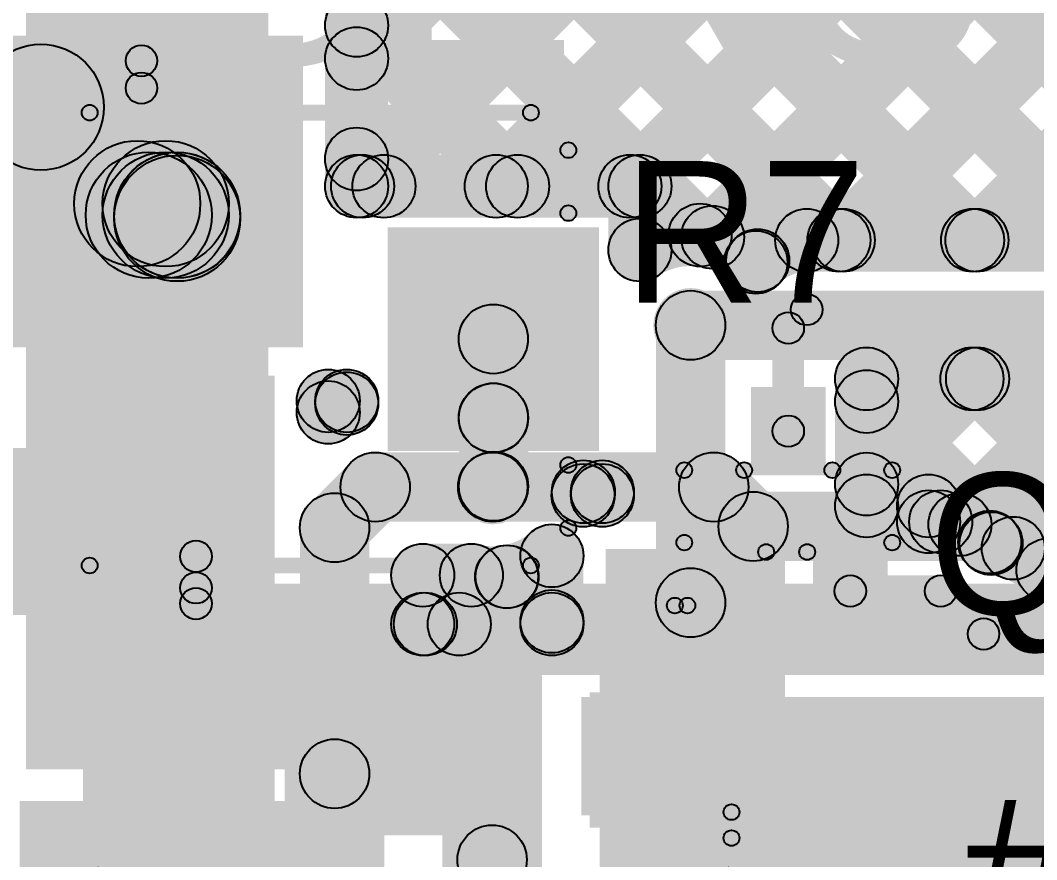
# Model space of a CAD drawing. Header units: millimetres. Extents: x 1.65 to 3.65, y 2.62 to 4.07.
# Drawn here: x 2.9002 to 3.2229, y 3.5163 to 3.7828 of the extents above; entities that cross this region are included whole.
import ezdxf

# ---------------------------------------------------------------- set-up
doc = ezdxf.new("R2010")
doc.units = ezdxf.units.MM
doc.header["$MEASUREMENT"] = 0
for name, color, linetype in [('BottomLayer', 5, 'Continuous'), ('BottomPaste', 16, 'Continuous'), ('BottomSolder', 6, 'Continuous'), ('TopLayer', 1, 'Continuous'), ('TopOverlay', 2, 'Continuous'), ('TopPaste', 8, 'Continuous'), ('TopSolder', 216, 'Continuous'), ('ViaHoleLayer', 16, 'Continuous')]:
    doc.layers.add(name, color=color, linetype=linetype)

# ---------------------------------------------------------------- blocks, each defined once
blk = doc.blocks.new('TC33X_2_103E_31')
at = {"layer": 'TopLayer'}
for points in [[(-0.0315, 0.07972), (0.0315, 0.07972), (0.0315, 0.02067), (-0.0315, 0.02067)], [(-0.06299, -0.02657), (-0.01575, -0.02657), (-0.01575, -0.07382), (-0.06299, -0.07382)], [(0.01575, -0.02657), (0.06299, -0.02657), (0.06299, -0.07382), (0.01575, -0.07382)]]:
    blk.add_hatch(color=1, dxfattribs=at).paths.add_polyline_path(points)
at = {"layer": 'TopOverlay'}
for points in [[(-0.07012, 0.06034), (-0.07366, 0.06388), (-0.06177, 0.07577), (-0.05823, 0.07223)], [(-0.04, 0.0765), (-0.04, 0.0715), (-0.06, 0.0715), (-0.06, 0.0765)], [(0.06, 0.0765), (0.06, 0.0715), (0.04, 0.0715), (0.04, 0.0765)], [(0.07366, 0.06388), (0.07012, 0.06034), (0.05823, 0.07223), (0.06177, 0.07577)], [(-0.06939, -0.07795), (-0.07439, -0.07795), (-0.07439, 0.06211), (-0.06939, 0.06211)], [(0.07439, -0.07795), (0.06939, -0.07795), (0.06939, 0.06211), (0.07439, 0.06211)], [(0.07189, -0.07545), (0.07189, -0.08045), (-0.07189, -0.08045), (-0.07189, -0.07545)]]:
    blk.add_hatch(color=2, dxfattribs=at).paths.add_polyline_path(points)
h = blk.add_hatch(color=2, dxfattribs=at)
edge = h.paths.add_edge_path()
edge.add_arc((-0.06, 0.074), 0.0025, 0, 360)
h = blk.add_hatch(color=2, dxfattribs=at)
edge = h.paths.add_edge_path()
edge.add_arc((-0.06, 0.074), 0.0025, 0, 360)
h = blk.add_hatch(color=2, dxfattribs=at)
edge = h.paths.add_edge_path()
edge.add_arc((-0.04, 0.074), 0.0025, 0, 360)
h = blk.add_hatch(color=2, dxfattribs=at)
edge = h.paths.add_edge_path()
edge.add_arc((0.04, 0.074), 0.0025, 0, 360)
h = blk.add_hatch(color=2, dxfattribs=at)
edge = h.paths.add_edge_path()
edge.add_arc((0.06, 0.074), 0.0025, 0, 360)
h = blk.add_hatch(color=2, dxfattribs=at)
edge = h.paths.add_edge_path()
edge.add_arc((0.06, 0.074), 0.0025, 0, 360)
h = blk.add_hatch(color=2, dxfattribs=at)
edge = h.paths.add_edge_path()
edge.add_arc((-0.07189, 0.06211), 0.0025, 0, 360)
h = blk.add_hatch(color=2, dxfattribs=at)
edge = h.paths.add_edge_path()
edge.add_arc((-0.07189, 0.06211), 0.0025, 0, 360)
h = blk.add_hatch(color=2, dxfattribs=at)
edge = h.paths.add_edge_path()
edge.add_arc((0.07189, 0.06211), 0.0025, 0, 360)
h = blk.add_hatch(color=2, dxfattribs=at)
edge = h.paths.add_edge_path()
edge.add_arc((0.07189, 0.06211), 0.0025, 0, 360)
h = blk.add_hatch(color=2, dxfattribs=at)
edge = h.paths.add_edge_path()
edge.add_arc((-0.08835, -0.0615), 0.005, 0, 360)
h = blk.add_hatch(color=2, dxfattribs=at)
edge = h.paths.add_edge_path()
edge.add_arc((-0.07968, -0.0615), 0.005, 0, 360)
h = blk.add_hatch(color=2, dxfattribs=at)
edge = h.paths.add_edge_path()
edge.add_arc((-0.07189, -0.07795), 0.0025, 0, 360)
h = blk.add_hatch(color=2, dxfattribs=at)
edge = h.paths.add_edge_path()
edge.add_arc((-0.07189, -0.07795), 0.0025, 0, 360)
h = blk.add_hatch(color=2, dxfattribs=at)
edge = h.paths.add_edge_path()
edge.add_arc((0.07189, -0.07795), 0.0025, 0, 360)
h = blk.add_hatch(color=2, dxfattribs=at)
edge = h.paths.add_edge_path()
edge.add_arc((0.07189, -0.07795), 0.0025, 0, 360)
at = {"layer": 'TopPaste'}
for points in [[(-0.0315, 0.07972), (0.0315, 0.07972), (0.0315, 0.02067), (-0.0315, 0.02067)], [(-0.06299, -0.02657), (-0.01575, -0.02657), (-0.01575, -0.07382), (-0.06299, -0.07382)], [(0.01575, -0.02657), (0.06299, -0.02657), (0.06299, -0.07382), (0.01575, -0.07382)]]:
    blk.add_hatch(color=8, dxfattribs=at).paths.add_polyline_path(points)
at = {"layer": 'TopSolder'}
for points in [[(-0.0355, 0.08372), (0.0355, 0.08372), (0.0355, 0.01667), (-0.0355, 0.01667)], [(-0.06699, -0.02257), (-0.01175, -0.02257), (-0.01175, -0.07782), (-0.06699, -0.07782)], [(0.01175, -0.02257), (0.06699, -0.02257), (0.06699, -0.07782), (0.01175, -0.07782)]]:
    blk.add_hatch(color=216, dxfattribs=at).paths.add_polyline_path(points)
at = {"layer": 'TopOverlay', "const_width": 0.01}
blk.add_lwpolyline([(-0.07968, -0.0615, 1), (-0.08835, -0.0615, 1)], format="xyb", close=True, dxfattribs=at)
at = {"layer": 'TopOverlay'}
for centre, radius in [((-0.06, 0.074), 0.0025), ((-0.06, 0.074), 0.0025), ((-0.04, 0.074), 0.0025), ((0.04, 0.074), 0.0025), ((0.06, 0.074), 0.0025), ((0.06, 0.074), 0.0025), ((-0.07189, 0.06211), 0.0025), ((-0.07189, 0.06211), 0.0025), ((0.07189, 0.06211), 0.0025), ((0.07189, 0.06211), 0.0025), ((-0.08835, -0.0615), 0.005), ((-0.07968, -0.0615), 0.005), ((-0.07189, -0.07795), 0.0025), ((-0.07189, -0.07795), 0.0025), ((0.07189, -0.07795), 0.0025), ((0.07189, -0.07795), 0.0025)]:
    blk.add_circle(centre, radius, dxfattribs=at)
blk = doc.blocks.new('8_SOIC_47')
at = {"layer": 'TopLayer'}
for points in [[(-0.13681, 0.08681), (-0.07579, 0.08681), (-0.07579, 0.06319), (-0.13681, 0.06319)], [(0.07579, 0.08681), (0.13681, 0.08681), (0.13681, 0.06319), (0.07579, 0.06319)], [(-0.13681, 0.03681), (-0.07579, 0.03681), (-0.07579, 0.01319), (-0.13681, 0.01319)], [(0.07579, 0.03681), (0.13681, 0.03681), (0.13681, 0.01319), (0.07579, 0.01319)], [(-0.13681, -0.01319), (-0.07579, -0.01319), (-0.07579, -0.03681), (-0.13681, -0.03681)], [(0.07579, -0.01319), (0.13681, -0.01319), (0.13681, -0.03681), (0.07579, -0.03681)], [(-0.13681, -0.06319), (-0.07579, -0.06319), (-0.07579, -0.08681), (-0.13681, -0.08681)], [(0.07579, -0.06319), (0.13681, -0.06319), (0.13681, -0.08681), (0.07579, -0.08681)]]:
    blk.add_hatch(color=1, dxfattribs=at).paths.add_polyline_path(points)
at = {"layer": 'TopOverlay'}
h = blk.add_hatch(color=2, dxfattribs=at)
edge = h.paths.add_edge_path()
edge.add_arc((-0.09412, 0.101), 0.0025, 0, 360)
h = blk.add_hatch(color=2, dxfattribs=at)
edge = h.paths.add_edge_path()
edge.add_arc((-0.08588, 0.101), 0.0025, 0, 360)
h = blk.add_hatch(color=2, dxfattribs=at)
edge = h.paths.add_edge_path()
edge.add_arc((-0.074, 0.1), 0.0025, 0, 360)
for points in [[(0.07302, 0.1015), (0.07298, 0.0965), (-0.07402, 0.0975), (-0.07398, 0.1025)], [(-0.07398, -0.1025), (-0.07402, -0.0975), (0.07298, -0.0965), (0.07302, -0.1015)]]:
    blk.add_hatch(color=2, dxfattribs=at).paths.add_polyline_path(points)
h = blk.add_hatch(color=2, dxfattribs=at)
edge = h.paths.add_edge_path()
edge.add_arc((0.073, 0.099), 0.0025, 0, 360)
h = blk.add_hatch(color=2, dxfattribs=at)
edge = h.paths.add_edge_path()
edge.add_arc((0.073, -0.099), 0.0025, 0, 360)
h = blk.add_hatch(color=2, dxfattribs=at)
edge = h.paths.add_edge_path()
edge.add_arc((-0.074, -0.1), 0.0025, 0, 360)
at = {"layer": 'TopPaste'}
for points in [[(-0.13681, 0.08681), (-0.07579, 0.08681), (-0.07579, 0.06319), (-0.13681, 0.06319)], [(0.07579, 0.08681), (0.13681, 0.08681), (0.13681, 0.06319), (0.07579, 0.06319)], [(-0.13681, 0.03681), (-0.07579, 0.03681), (-0.07579, 0.01319), (-0.13681, 0.01319)], [(0.07579, 0.03681), (0.13681, 0.03681), (0.13681, 0.01319), (0.07579, 0.01319)], [(-0.13681, -0.01319), (-0.07579, -0.01319), (-0.07579, -0.03681), (-0.13681, -0.03681)], [(0.07579, -0.01319), (0.13681, -0.01319), (0.13681, -0.03681), (0.07579, -0.03681)], [(-0.13681, -0.06319), (-0.07579, -0.06319), (-0.07579, -0.08681), (-0.13681, -0.08681)], [(0.07579, -0.06319), (0.13681, -0.06319), (0.13681, -0.08681), (0.07579, -0.08681)]]:
    blk.add_hatch(color=8, dxfattribs=at).paths.add_polyline_path(points)
at = {"layer": 'TopSolder'}
for points in [[(-0.14081, 0.09081), (-0.07179, 0.09081), (-0.07179, 0.05919), (-0.14081, 0.05919)], [(0.07179, 0.09081), (0.14081, 0.09081), (0.14081, 0.05919), (0.07179, 0.05919)], [(-0.14081, 0.04081), (-0.07179, 0.04081), (-0.07179, 0.00919), (-0.14081, 0.00919)], [(0.07179, 0.04081), (0.14081, 0.04081), (0.14081, 0.00919), (0.07179, 0.00919)], [(-0.14081, -0.00919), (-0.07179, -0.00919), (-0.07179, -0.04081), (-0.14081, -0.04081)], [(0.07179, -0.00919), (0.14081, -0.00919), (0.14081, -0.04081), (0.07179, -0.04081)], [(-0.14081, -0.05919), (-0.07179, -0.05919), (-0.07179, -0.09081), (-0.14081, -0.09081)], [(0.07179, -0.05919), (0.14081, -0.05919), (0.14081, -0.09081), (0.07179, -0.09081)]]:
    blk.add_hatch(color=216, dxfattribs=at).paths.add_polyline_path(points)
at = {"layer": 'TopOverlay', "const_width": 0.005}
blk.add_lwpolyline([(-0.08588, 0.101, 1), (-0.09412, 0.101, 1)], format="xyb", close=True, dxfattribs=at)
at = {"layer": 'TopOverlay'}
for centre in [(-0.09412, 0.101), (-0.08588, 0.101), (-0.074, 0.1), (0.073, 0.099), (0.073, -0.099), (-0.074, -0.1)]:
    blk.add_circle(centre, 0.0025, dxfattribs=at)
blk = doc.blocks.new('RES_0603_B_48')
at = {"layer": 'BottomLayer'}
for points in [[(-0.045, -0.0175), (-0.045, 0.0175), (-0.015, 0.0175), (-0.015, -0.0175)], [(0.015, -0.0175), (0.015, 0.0175), (0.045, 0.0175), (0.045, -0.0175)]]:
    blk.add_hatch(color=5, dxfattribs=at).paths.add_polyline_path(points)
at = {"layer": 'BottomPaste'}
for points in [[(-0.045, -0.0175), (-0.045, 0.0175), (-0.015, 0.0175), (-0.015, -0.0175)], [(0.015, -0.0175), (0.015, 0.0175), (0.045, 0.0175), (0.045, -0.0175)]]:
    blk.add_hatch(color=16, dxfattribs=at).paths.add_polyline_path(points)
at = {"layer": 'BottomSolder'}
for points in [[(-0.049, -0.0215), (-0.049, 0.0215), (-0.011, 0.0215), (-0.011, -0.0215)], [(0.011, -0.0215), (0.011, 0.0215), (0.049, 0.0215), (0.049, -0.0215)]]:
    blk.add_hatch(color=6, dxfattribs=at).paths.add_polyline_path(points)
blk = doc.blocks.new('RES_0603_B_50')
at = {"layer": 'BottomLayer'}
for points in [[(-0.045, -0.0175), (-0.045, 0.0175), (-0.015, 0.0175), (-0.015, -0.0175)], [(0.015, -0.0175), (0.015, 0.0175), (0.045, 0.0175), (0.045, -0.0175)]]:
    blk.add_hatch(color=5, dxfattribs=at).paths.add_polyline_path(points)
at = {"layer": 'BottomPaste'}
for points in [[(-0.045, -0.0175), (-0.045, 0.0175), (-0.015, 0.0175), (-0.015, -0.0175)], [(0.015, -0.0175), (0.015, 0.0175), (0.045, 0.0175), (0.045, -0.0175)]]:
    blk.add_hatch(color=16, dxfattribs=at).paths.add_polyline_path(points)
at = {"layer": 'BottomSolder'}
for points in [[(-0.049, -0.0215), (-0.049, 0.0215), (-0.011, 0.0215), (-0.011, -0.0215)], [(0.011, -0.0215), (0.011, 0.0215), (0.049, 0.0215), (0.049, -0.0215)]]:
    blk.add_hatch(color=6, dxfattribs=at).paths.add_polyline_path(points)
blk = doc.blocks.new('SOT_523_52')
at = {"layer": 'TopLayer'}
for points in [[(-0.00787, 0.03543), (0.00787, 0.03543), (0.00787, 0.01535), (-0.00787, 0.01535)], [(-0.02756, -0.01535), (-0.01181, -0.01535), (-0.01181, -0.03543), (-0.02756, -0.03543)], [(0.01181, -0.01535), (0.02756, -0.01535), (0.02756, -0.03543), (0.01181, -0.03543)]]:
    blk.add_hatch(color=1, dxfattribs=at).paths.add_polyline_path(points)
at = {"layer": 'TopOverlay'}
h = blk.add_hatch(color=2, dxfattribs=at)
edge = h.paths.add_edge_path()
edge.add_arc((-0.033, 0.013), 0.0025, 0, 360)
h = blk.add_hatch(color=2, dxfattribs=at)
edge = h.paths.add_edge_path()
edge.add_arc((-0.033, 0.013), 0.0025, 0, 360)
for points in [[(-0.0305, -0.01), (-0.0355, -0.01), (-0.0355, 0.013), (-0.0305, 0.013)], [(-0.033, 0.0105), (-0.033, 0.0155), (-0.014, 0.0155), (-0.014, 0.0105)], [(0.014, 0.0105), (0.014, 0.0155), (0.033, 0.0155), (0.033, 0.0105)], [(0.0355, -0.01), (0.0305, -0.01), (0.0305, 0.013), (0.0355, 0.013)], [(-0.007, -0.0155), (-0.007, -0.0105), (0.006, -0.0105), (0.006, -0.0155)]]:
    blk.add_hatch(color=2, dxfattribs=at).paths.add_polyline_path(points)
h = blk.add_hatch(color=2, dxfattribs=at)
edge = h.paths.add_edge_path()
edge.add_arc((-0.014, 0.013), 0.0025, 0, 360)
h = blk.add_hatch(color=2, dxfattribs=at)
edge = h.paths.add_edge_path()
edge.add_arc((0.014, 0.013), 0.0025, 0, 360)
h = blk.add_hatch(color=2, dxfattribs=at)
edge = h.paths.add_edge_path()
edge.add_arc((0.033, 0.013), 0.0025, 0, 360)
h = blk.add_hatch(color=2, dxfattribs=at)
edge = h.paths.add_edge_path()
edge.add_arc((0.033, 0.013), 0.0025, 0, 360)
h = blk.add_hatch(color=2, dxfattribs=at)
edge = h.paths.add_edge_path()
edge.add_arc((-0.033, -0.01), 0.0025, 0, 360)
h = blk.add_hatch(color=2, dxfattribs=at)
edge = h.paths.add_edge_path()
edge.add_arc((0.033, -0.01), 0.0025, 0, 360)
h = blk.add_hatch(color=2, dxfattribs=at)
edge = h.paths.add_edge_path()
edge.add_arc((-0.007, -0.013), 0.0025, 0, 360)
h = blk.add_hatch(color=2, dxfattribs=at)
edge = h.paths.add_edge_path()
edge.add_arc((0.006, -0.013), 0.0025, 0, 360)
h = blk.add_hatch(color=2, dxfattribs=at)
edge = h.paths.add_edge_path()
edge.add_arc((-0.036, -0.03), 0.0025, 0, 360)
h = blk.add_hatch(color=2, dxfattribs=at)
edge = h.paths.add_edge_path()
edge.add_arc((-0.032, -0.03), 0.0025, 0, 360)
at = {"layer": 'TopPaste'}
for points in [[(-0.00787, 0.03543), (0.00787, 0.03543), (0.00787, 0.01535), (-0.00787, 0.01535)], [(-0.02756, -0.01535), (-0.01181, -0.01535), (-0.01181, -0.03543), (-0.02756, -0.03543)], [(0.01181, -0.01535), (0.02756, -0.01535), (0.02756, -0.03543), (0.01181, -0.03543)]]:
    blk.add_hatch(color=8, dxfattribs=at).paths.add_polyline_path(points)
at = {"layer": 'TopSolder'}
for points in [[(-0.01187, 0.03943), (0.01187, 0.03943), (0.01187, 0.01135), (-0.01187, 0.01135)], [(-0.03156, -0.01135), (-0.00781, -0.01135), (-0.00781, -0.03943), (-0.03156, -0.03943)], [(0.00781, -0.01135), (0.03156, -0.01135), (0.03156, -0.03943), (0.00781, -0.03943)]]:
    blk.add_hatch(color=216, dxfattribs=at).paths.add_polyline_path(points)
at = {"layer": 'TopOverlay', "const_width": 0.005}
blk.add_lwpolyline([(-0.032, -0.03, 1), (-0.036, -0.03, 1)], format="xyb", close=True, dxfattribs=at)
at = {"layer": 'TopOverlay'}
for centre in [(-0.033, 0.013), (-0.033, 0.013), (-0.014, 0.013), (0.014, 0.013), (0.033, 0.013), (0.033, 0.013), (-0.033, -0.01), (0.033, -0.01), (-0.007, -0.013), (0.006, -0.013), (-0.036, -0.03), (-0.032, -0.03)]:
    blk.add_circle(centre, 0.0025, dxfattribs=at)
blk = doc.blocks.new('CAP_0603_B_59')
at = {"layer": 'BottomLayer'}
for points in [[(-0.045, -0.0175), (-0.045, 0.0175), (-0.015, 0.0175), (-0.015, -0.0175)], [(0.015, -0.0175), (0.015, 0.0175), (0.045, 0.0175), (0.045, -0.0175)]]:
    blk.add_hatch(color=5, dxfattribs=at).paths.add_polyline_path(points)
at = {"layer": 'BottomPaste'}
for points in [[(-0.045, -0.0175), (-0.045, 0.0175), (-0.015, 0.0175), (-0.015, -0.0175)], [(0.015, -0.0175), (0.015, 0.0175), (0.045, 0.0175), (0.045, -0.0175)]]:
    blk.add_hatch(color=16, dxfattribs=at).paths.add_polyline_path(points)
at = {"layer": 'BottomSolder'}
for points in [[(-0.04736, -0.01986), (-0.04736, 0.01986), (-0.01264, 0.01986), (-0.01264, -0.01986)], [(0.01264, -0.01986), (0.01264, 0.01986), (0.04736, 0.01986), (0.04736, -0.01986)]]:
    blk.add_hatch(color=6, dxfattribs=at).paths.add_polyline_path(points)

msp = doc.modelspace()

# ---------------------------------------------------------------- hatches: boundary and pattern name
at = {"layer": 'BottomLayer'}
for points in [[(2.902, 3.564), (2.979, 3.564), (2.979, 3.944), (2.902, 3.944)], [(3.113, 3.675), (3.113, 3.697), (3.31484, 3.697), (3.31484, 3.675)], [(3.0502, 3.62363), (3.0502, 3.64563), (3.12037, 3.64563), (3.12037, 3.62363)], [(3.11259, 3.62685), (3.12815, 3.64241), (3.14065, 3.6299), (3.1251, 3.61435)], [(3.13287, 3.61112), (3.13287, 3.63313), (3.26688, 3.63313), (3.26688, 3.61112)], [(2.902, 3.545), (3.065, 3.545), (3.065, 3.604), (2.902, 3.604)], [(2.9738, 3.575), (3.227, 3.575), (3.227, 3.604), (2.9738, 3.604)], [(3.008, 3.524), (3.065, 3.524), (3.065, 3.57), (3.008, 3.57)], [(3.0783, 3.5304), (3.275, 3.5304), (3.275, 3.568), (3.0783, 3.568)], [(2.9, 3.49), (2.995, 3.49), (2.995, 3.535), (2.9, 3.535)]]:
    msp.add_hatch(color=5, dxfattribs=at).paths.add_polyline_path(points)
h = msp.add_hatch(color=5, dxfattribs=at)
edge = h.paths.add_edge_path()
edge.add_arc((3.113, 3.686), 0.01181, 0, 360)
h = msp.add_hatch(color=5, dxfattribs=at)
edge = h.paths.add_edge_path()
edge.add_arc((3.113, 3.686), 0.011, 0, 360)
h = msp.add_hatch(color=5, dxfattribs=at)
edge = h.paths.add_edge_path()
edge.add_arc((3.0502, 3.63463), 0.01181, 0, 360)
h = msp.add_hatch(color=5, dxfattribs=at)
edge = h.paths.add_edge_path()
edge.add_arc((3.0502, 3.63463), 0.011, 0, 360)
h = msp.add_hatch(color=5, dxfattribs=at)
edge = h.paths.add_edge_path()
edge.add_arc((3.12037, 3.63463), 0.011, 0, 360)
h = msp.add_hatch(color=5, dxfattribs=at)
edge = h.paths.add_edge_path()
edge.add_arc((3.12037, 3.63463), 0.011, 0, 360)
h = msp.add_hatch(color=5, dxfattribs=at)
edge = h.paths.add_edge_path()
edge.add_arc((3.13287, 3.62213), 0.011, 0, 360)
h = msp.add_hatch(color=5, dxfattribs=at)
edge = h.paths.add_edge_path()
edge.add_arc((3.13287, 3.62213), 0.011, 0, 360)
h = msp.add_hatch(color=5, dxfattribs=at)
edge = h.paths.add_edge_path()
edge.add_arc((2.956, 3.60263), 0.01181, 0, 360)
h = msp.add_hatch(color=5, dxfattribs=at)
edge = h.paths.add_edge_path()
edge.add_arc((3.206, 3.588), 0.01181, 0, 360)
at = {"layer": 'TopLayer'}
for points in [[(3.01407, 3.7636), (2.99993, 3.77775), (3.20459, 3.98241), (3.21873, 3.96826)], [(3.01595, 3.72305), (3.00181, 3.7372), (3.24702, 3.98241), (3.26116, 3.96826)], [(3.01795, 3.96826), (3.03209, 3.98241), (3.29443, 3.72007), (3.28029, 3.70593)], [(3.05837, 3.72305), (3.04423, 3.7372), (3.28944, 3.98241), (3.30358, 3.96826)], [(3.1008, 3.72305), (3.08666, 3.7372), (3.33187, 3.98241), (3.34601, 3.96826)], [(3.12705, 3.70688), (3.11291, 3.72102), (3.37429, 3.98241), (3.38844, 3.96826)], [(2.99193, 3.95186), (3.00607, 3.966), (3.252, 3.72007), (3.23786, 3.70593)], [(3.16853, 3.70593), (3.15439, 3.72007), (3.38923, 3.95492), (3.40337, 3.94078)], [(3.21095, 3.70593), (3.19681, 3.72007), (3.40612, 3.92938), (3.42026, 3.91524)], [(2.99193, 3.90943), (3.00607, 3.92358), (3.20958, 3.72007), (3.19543, 3.70593)], [(2.99193, 3.86701), (3.00607, 3.88115), (3.16715, 3.72007), (3.15301, 3.70593)], [(2.99193, 3.82458), (3.00607, 3.83872), (3.12307, 3.72173), (3.10893, 3.70758)], [(3.017, 3.73013), (2.997, 3.73013), (2.997, 3.795), (3.017, 3.795)], [(2.99993, 3.77415), (3.01407, 3.7883), (3.06517, 3.7372), (3.05103, 3.72305)], [(2.895, 3.679), (2.99, 3.679), (2.99, 3.778), (2.895, 3.778)], [(2.86525, 3.73525), (2.86525, 3.77525), (2.90675, 3.77525), (2.90675, 3.73525)], [(2.89261, 3.74111), (2.92089, 3.76939), (2.95152, 3.73876), (2.92324, 3.71048)], [(2.99993, 3.73173), (3.01407, 3.74587), (3.02274, 3.7372), (3.0086, 3.72305)], [(2.93738, 3.70462), (2.93738, 3.74462), (2.94638, 3.74462), (2.94638, 3.70462)], [(2.941, 3.701), (2.941, 3.741), (2.94638, 3.741), (2.94638, 3.701)], [(2.94638, 3.701), (2.94638, 3.741), (2.95, 3.741), (2.95, 3.701)], [(3.007, 3.72013), (3.007, 3.74013), (3.09692, 3.74013), (3.09692, 3.72013)], [(3.10692, 3.70991), (3.08692, 3.70991), (3.08692, 3.73013), (3.10692, 3.73013)], [(2.96638, 3.721), (2.92638, 3.721), (2.92638, 3.72462), (2.96638, 3.72462)], [(3.14986, 3.703), (3.14986, 3.723), (3.55287, 3.723), (3.55287, 3.703)], [(2.97006, 3.71996), (2.93006, 3.71996), (2.93006, 3.72094), (2.97006, 3.72094)], [(3.14754, 3.68161), (3.14046, 3.68868), (3.14632, 3.69454), (3.15339, 3.68746)], [(3.14986, 3.686), (3.14986, 3.696), (3.58864, 3.696), (3.58864, 3.686)], [(3.124, 3.59792), (3.102, 3.59792), (3.102, 3.686), (3.124, 3.686)], [(3.149, 3.65239), (3.139, 3.65239), (3.139, 3.68514), (3.149, 3.68514)], [(3.06139, 3.65663), (3.03939, 3.65663), (3.03939, 3.68163), (3.06139, 3.68163)], [(3.16887, 3.659), (3.16887, 3.679), (3.46856, 3.679), (3.46856, 3.659)], [(3.17595, 3.62849), (3.1618, 3.64264), (3.19524, 3.67607), (3.20938, 3.66193)], [(3.20555, 3.61568), (3.19141, 3.62982), (3.23766, 3.67607), (3.25181, 3.66193)], [(3.19701, 3.66193), (3.21115, 3.67607), (3.24723, 3.63999), (3.23309, 3.62585)], [(2.998, 3.652), (2.998, 3.672), (3.00387, 3.672), (3.00387, 3.652)], [(2.9201, 3.496), (2.981, 3.496), (2.981, 3.67), (2.9201, 3.67)], [(3.17887, 3.62865), (3.15887, 3.62865), (3.15887, 3.669), (3.17887, 3.669)], [(3.1618, 3.65471), (3.17595, 3.66885), (3.2225, 3.6223), (3.20835, 3.60815)], [(3.008, 3.65834), (2.988, 3.65834), (2.988, 3.662), (3.008, 3.662)], [(3.04262, 3.64885), (3.05817, 3.66441), (3.05823, 3.66435), (3.04267, 3.6488)], [(3.06145, 3.63488), (3.03945, 3.63488), (3.03945, 3.65658), (3.06145, 3.65658)], [(2.832, 3.594), (2.968, 3.594), (2.968, 3.647), (2.832, 3.647)], [(3.01289, 3.62363), (3.01289, 3.64563), (3.0502, 3.64563), (3.0502, 3.62363)], [(3.00778, 3.61396), (2.99222, 3.62952), (3.00511, 3.64241), (3.02067, 3.62685)], [(3.07897, 3.62313), (3.07897, 3.64313), (3.085, 3.64313), (3.085, 3.62313)], [(3.07889, 3.622), (3.07889, 3.642), (3.085, 3.642), (3.085, 3.622)], [(3.16887, 3.61865), (3.16887, 3.63865), (3.18856, 3.63865), (3.18856, 3.61865)], [(3.18856, 3.61361), (3.18856, 3.63361), (3.19239, 3.63361), (3.19239, 3.61361)], [(3.19856, 3.62361), (3.17856, 3.62361), (3.17856, 3.62865), (3.19856, 3.62865)], [(3.23352, 3.60122), (3.21938, 3.61536), (3.23107, 3.62705), (3.24521, 3.61291)], [(3.011, 3.5436), (2.989, 3.5436), (2.989, 3.62174), (3.011, 3.62174)], [(3.028, 3.59663), (3.028, 3.61663), (3.04341, 3.61663), (3.04341, 3.59663)], [(3.086, 3.483), (3.143, 3.483), (3.143, 3.615), (3.086, 3.615)], [(2.961, 3.60263), (2.951, 3.60263), (2.951, 3.61263), (2.961, 3.61263)], [(3.04664, 3.58404), (3.0325, 3.59818), (3.04755, 3.61323), (3.06169, 3.59909)], [(3.04769, 3.59911), (3.06183, 3.61325), (3.07607, 3.59902), (3.06193, 3.58487)], [(3.079, 3.59111), (3.059, 3.59111), (3.059, 3.6128), (3.079, 3.6128)], [(3.038, 3.59111), (3.018, 3.59111), (3.018, 3.60663), (3.038, 3.60663)], [(3.16369, 3.59661), (3.16369, 3.60661), (3.19239, 3.60661), (3.19239, 3.59661)], [(3.18886, 3.59807), (3.19593, 3.60514), (3.20954, 3.59154), (3.20246, 3.58446)], [(2.961, 3.59763), (2.951, 3.59763), (2.951, 3.60263), (2.961, 3.60263)], [(3.02881, 3.58111), (3.02881, 3.60111), (3.069, 3.60111), (3.069, 3.58111)], [(3.1221, 3.483), (3.275, 3.483), (3.275, 3.568), (3.1221, 3.568)]]:
    msp.add_hatch(color=1, dxfattribs=at).paths.add_polyline_path(points)
h = msp.add_hatch(color=1, dxfattribs=at)
edge = h.paths.add_edge_path()
edge.add_arc((3.007, 3.78123), 0.01, 0, 360)
h = msp.add_hatch(color=1, dxfattribs=at)
edge = h.paths.add_edge_path()
edge.add_arc((3.007, 3.77068), 0.01, 0, 360)
h = msp.add_hatch(color=1, dxfattribs=at)
edge = h.paths.add_edge_path()
edge.add_arc((2.90675, 3.75525), 0.02, 0, 360)
h = msp.add_hatch(color=1, dxfattribs=at)
edge = h.paths.add_edge_path()
edge.add_arc((2.90675, 3.75525), 0.02, 0, 360)
h = msp.add_hatch(color=1, dxfattribs=at)
edge = h.paths.add_edge_path()
edge.add_arc((3.007, 3.7388), 0.01, 0, 360)
h = msp.add_hatch(color=1, dxfattribs=at)
edge = h.paths.add_edge_path()
edge.add_arc((2.93738, 3.72462), 0.02, 0, 360)
h = msp.add_hatch(color=1, dxfattribs=at)
edge = h.paths.add_edge_path()
edge.add_arc((2.93738, 3.72462), 0.02, 0, 360)
h = msp.add_hatch(color=1, dxfattribs=at)
edge = h.paths.add_edge_path()
edge.add_arc((2.94638, 3.72462), 0.02, 0, 360)
h = msp.add_hatch(color=1, dxfattribs=at)
edge = h.paths.add_edge_path()
edge.add_arc((2.94638, 3.72462), 0.02, 0, 360)
h = msp.add_hatch(color=1, dxfattribs=at)
edge = h.paths.add_edge_path()
edge.add_arc((2.941, 3.721), 0.02, 0, 360)
h = msp.add_hatch(color=1, dxfattribs=at)
edge = h.paths.add_edge_path()
edge.add_arc((2.94638, 3.721), 0.02, 0, 360)
h = msp.add_hatch(color=1, dxfattribs=at)
edge = h.paths.add_edge_path()
edge.add_arc((2.94638, 3.721), 0.02, 0, 360)
h = msp.add_hatch(color=1, dxfattribs=at)
edge = h.paths.add_edge_path()
edge.add_arc((2.94638, 3.721), 0.02, 0, 360)
h = msp.add_hatch(color=1, dxfattribs=at)
edge = h.paths.add_edge_path()
edge.add_arc((2.95, 3.721), 0.02, 0, 360)
h = msp.add_hatch(color=1, dxfattribs=at)
edge = h.paths.add_edge_path()
edge.add_arc((2.95006, 3.72094), 0.02, 0, 360)
h = msp.add_hatch(color=1, dxfattribs=at)
edge = h.paths.add_edge_path()
edge.add_arc((2.95006, 3.71996), 0.02, 0, 360)
h = msp.add_hatch(color=1, dxfattribs=at)
edge = h.paths.add_edge_path()
edge.add_arc((3.007, 3.73013), 0.01, 0, 360)
h = msp.add_hatch(color=1, dxfattribs=at)
edge = h.paths.add_edge_path()
edge.add_arc((3.007, 3.73013), 0.01, 0, 360)
h = msp.add_hatch(color=1, dxfattribs=at)
edge = h.paths.add_edge_path()
edge.add_arc((3.00888, 3.73013), 0.01, 0, 360)
h = msp.add_hatch(color=1, dxfattribs=at)
edge = h.paths.add_edge_path()
edge.add_arc((3.01567, 3.73013), 0.01, 0, 360)
h = msp.add_hatch(color=1, dxfattribs=at)
edge = h.paths.add_edge_path()
edge.add_arc((3.0513, 3.73013), 0.01, 0, 360)
h = msp.add_hatch(color=1, dxfattribs=at)
edge = h.paths.add_edge_path()
edge.add_arc((3.0581, 3.73013), 0.01, 0, 360)
h = msp.add_hatch(color=1, dxfattribs=at)
edge = h.paths.add_edge_path()
edge.add_arc((3.09373, 3.73013), 0.01, 0, 360)
h = msp.add_hatch(color=1, dxfattribs=at)
edge = h.paths.add_edge_path()
edge.add_arc((3.09692, 3.73013), 0.01, 0, 360)
h = msp.add_hatch(color=1, dxfattribs=at)
edge = h.paths.add_edge_path()
edge.add_arc((3.09692, 3.73013), 0.01, 0, 360)
h = msp.add_hatch(color=1, dxfattribs=at)
edge = h.paths.add_edge_path()
edge.add_arc((3.116, 3.71465), 0.01, 0, 360)
h = msp.add_hatch(color=1, dxfattribs=at)
edge = h.paths.add_edge_path()
edge.add_arc((3.11998, 3.71395), 0.01, 0, 360)
h = msp.add_hatch(color=1, dxfattribs=at)
edge = h.paths.add_edge_path()
edge.add_arc((3.14986, 3.713), 0.01, 0, 360)
h = msp.add_hatch(color=1, dxfattribs=at)
edge = h.paths.add_edge_path()
edge.add_arc((3.14986, 3.713), 0.01, 0, 360)
h = msp.add_hatch(color=1, dxfattribs=at)
edge = h.paths.add_edge_path()
edge.add_arc((3.14986, 3.713), 0.01, 0, 360)
h = msp.add_hatch(color=1, dxfattribs=at)
edge = h.paths.add_edge_path()
edge.add_arc((3.16008, 3.713), 0.01, 0, 360)
h = msp.add_hatch(color=1, dxfattribs=at)
edge = h.paths.add_edge_path()
edge.add_arc((3.16146, 3.713), 0.01, 0, 360)
h = msp.add_hatch(color=1, dxfattribs=at)
edge = h.paths.add_edge_path()
edge.add_arc((3.2025, 3.713), 0.01, 0, 360)
h = msp.add_hatch(color=1, dxfattribs=at)
edge = h.paths.add_edge_path()
edge.add_arc((3.20388, 3.713), 0.01, 0, 360)
h = msp.add_hatch(color=1, dxfattribs=at)
edge = h.paths.add_edge_path()
edge.add_arc((3.09692, 3.70991), 0.01, 0, 360)
h = msp.add_hatch(color=1, dxfattribs=at)
edge = h.paths.add_edge_path()
edge.add_arc((3.09692, 3.70991), 0.01, 0, 360)
h = msp.add_hatch(color=1, dxfattribs=at)
edge = h.paths.add_edge_path()
edge.add_arc((3.13426, 3.70652), 0.01, 0, 360)
h = msp.add_hatch(color=1, dxfattribs=at)
edge = h.paths.add_edge_path()
edge.add_arc((3.1343, 3.70656), 0.01, 0, 360)
h = msp.add_hatch(color=1, dxfattribs=at)
edge = h.paths.add_edge_path()
edge.add_arc((3.13374, 3.706), 0.01, 0, 360)
h = msp.add_hatch(color=1, dxfattribs=at)
edge = h.paths.add_edge_path()
edge.add_arc((3.113, 3.686), 0.01181, 0, 360)
h = msp.add_hatch(color=1, dxfattribs=at)
edge = h.paths.add_edge_path()
edge.add_arc((3.113, 3.686), 0.011, 0, 360)
h = msp.add_hatch(color=1, dxfattribs=at)
edge = h.paths.add_edge_path()
edge.add_arc((3.14986, 3.691), 0.005, 0, 360)
h = msp.add_hatch(color=1, dxfattribs=at)
edge = h.paths.add_edge_path()
edge.add_arc((3.14986, 3.691), 0.005, 0, 360)
h = msp.add_hatch(color=1, dxfattribs=at)
edge = h.paths.add_edge_path()
edge.add_arc((3.05039, 3.68163), 0.011, 0, 360)
h = msp.add_hatch(color=1, dxfattribs=at)
edge = h.paths.add_edge_path()
edge.add_arc((3.144, 3.68514), 0.005, 0, 360)
h = msp.add_hatch(color=1, dxfattribs=at)
edge = h.paths.add_edge_path()
edge.add_arc((3.144, 3.68514), 0.005, 0, 360)
h = msp.add_hatch(color=1, dxfattribs=at)
edge = h.paths.add_edge_path()
edge.add_arc((3.16887, 3.669), 0.01, 0, 360)
h = msp.add_hatch(color=1, dxfattribs=at)
edge = h.paths.add_edge_path()
edge.add_arc((3.16887, 3.669), 0.01, 0, 360)
h = msp.add_hatch(color=1, dxfattribs=at)
edge = h.paths.add_edge_path()
edge.add_arc((3.20231, 3.669), 0.01, 0, 360)
h = msp.add_hatch(color=1, dxfattribs=at)
edge = h.paths.add_edge_path()
edge.add_arc((3.20408, 3.669), 0.01, 0, 360)
h = msp.add_hatch(color=1, dxfattribs=at)
edge = h.paths.add_edge_path()
edge.add_arc((2.998, 3.662), 0.01, 0, 360)
h = msp.add_hatch(color=1, dxfattribs=at)
edge = h.paths.add_edge_path()
edge.add_arc((2.998, 3.662), 0.01, 0, 360)
h = msp.add_hatch(color=1, dxfattribs=at)
edge = h.paths.add_edge_path()
edge.add_arc((3.00387, 3.662), 0.01, 0, 360)
h = msp.add_hatch(color=1, dxfattribs=at)
edge = h.paths.add_edge_path()
edge.add_arc((3.16887, 3.66178), 0.01, 0, 360)
h = msp.add_hatch(color=1, dxfattribs=at)
edge = h.paths.add_edge_path()
edge.add_arc((2.998, 3.65834), 0.01, 0, 360)
h = msp.add_hatch(color=1, dxfattribs=at)
edge = h.paths.add_edge_path()
edge.add_arc((2.998, 3.65834), 0.01, 0, 360)
h = msp.add_hatch(color=1, dxfattribs=at)
edge = h.paths.add_edge_path()
edge.add_arc((2.998, 3.65834), 0.01, 0, 360)
h = msp.add_hatch(color=1, dxfattribs=at)
edge = h.paths.add_edge_path()
edge.add_arc((3.00387, 3.66114), 0.01, 0, 360)
h = msp.add_hatch(color=1, dxfattribs=at)
edge = h.paths.add_edge_path()
edge.add_arc((3.00387, 3.66114), 0.01, 0, 360)
h = msp.add_hatch(color=1, dxfattribs=at)
edge = h.paths.add_edge_path()
edge.add_arc((3.05039, 3.65663), 0.011, 0, 360)
h = msp.add_hatch(color=1, dxfattribs=at)
edge = h.paths.add_edge_path()
edge.add_arc((3.05039, 3.65663), 0.011, 0, 360)
h = msp.add_hatch(color=1, dxfattribs=at)
edge = h.paths.add_edge_path()
edge.add_arc((3.05045, 3.65658), 0.011, 0, 360)
h = msp.add_hatch(color=1, dxfattribs=at)
edge = h.paths.add_edge_path()
edge.add_arc((3.05045, 3.65658), 0.011, 0, 360)
h = msp.add_hatch(color=1, dxfattribs=at)
edge = h.paths.add_edge_path()
edge.add_arc((3.144, 3.65239), 0.005, 0, 360)
h = msp.add_hatch(color=1, dxfattribs=at)
edge = h.paths.add_edge_path()
edge.add_arc((3.01289, 3.63463), 0.011, 0, 360)
h = msp.add_hatch(color=1, dxfattribs=at)
edge = h.paths.add_edge_path()
edge.add_arc((3.01289, 3.63463), 0.011, 0, 360)
h = msp.add_hatch(color=1, dxfattribs=at)
edge = h.paths.add_edge_path()
edge.add_arc((3.0502, 3.63463), 0.01181, 0, 360)
h = msp.add_hatch(color=1, dxfattribs=at)
edge = h.paths.add_edge_path()
edge.add_arc((3.0502, 3.63463), 0.011, 0, 360)
h = msp.add_hatch(color=1, dxfattribs=at)
edge = h.paths.add_edge_path()
edge.add_arc((3.05045, 3.63488), 0.011, 0, 360)
h = msp.add_hatch(color=1, dxfattribs=at)
edge = h.paths.add_edge_path()
edge.add_arc((3.16887, 3.63556), 0.01, 0, 360)
h = msp.add_hatch(color=1, dxfattribs=at)
edge = h.paths.add_edge_path()
edge.add_arc((3.07897, 3.63313), 0.01, 0, 360)
h = msp.add_hatch(color=1, dxfattribs=at)
edge = h.paths.add_edge_path()
edge.add_arc((3.085, 3.63313), 0.01, 0, 360)
h = msp.add_hatch(color=1, dxfattribs=at)
edge = h.paths.add_edge_path()
edge.add_arc((3.07889, 3.632), 0.01, 0, 360)
h = msp.add_hatch(color=1, dxfattribs=at)
edge = h.paths.add_edge_path()
edge.add_arc((3.085, 3.632), 0.01, 0, 360)
h = msp.add_hatch(color=1, dxfattribs=at)
edge = h.paths.add_edge_path()
edge.add_arc((3.16887, 3.62865), 0.01, 0, 360)
h = msp.add_hatch(color=1, dxfattribs=at)
edge = h.paths.add_edge_path()
edge.add_arc((3.16887, 3.62865), 0.01, 0, 360)
h = msp.add_hatch(color=1, dxfattribs=at)
edge = h.paths.add_edge_path()
edge.add_arc((3.18856, 3.62865), 0.01, 0, 360)
h = msp.add_hatch(color=1, dxfattribs=at)
edge = h.paths.add_edge_path()
edge.add_arc((3.18856, 3.62865), 0.01, 0, 360)
h = msp.add_hatch(color=1, dxfattribs=at)
edge = h.paths.add_edge_path()
edge.add_arc((3, 3.62174), 0.011, 0, 360)
h = msp.add_hatch(color=1, dxfattribs=at)
edge = h.paths.add_edge_path()
edge.add_arc((3, 3.62174), 0.011, 0, 360)
h = msp.add_hatch(color=1, dxfattribs=at)
edge = h.paths.add_edge_path()
edge.add_arc((3.18856, 3.62361), 0.01, 0, 360)
h = msp.add_hatch(color=1, dxfattribs=at)
edge = h.paths.add_edge_path()
edge.add_arc((3.18856, 3.62361), 0.01, 0, 360)
h = msp.add_hatch(color=1, dxfattribs=at)
edge = h.paths.add_edge_path()
edge.add_arc((3.19239, 3.62361), 0.01, 0, 360)
h = msp.add_hatch(color=1, dxfattribs=at)
edge = h.paths.add_edge_path()
edge.add_arc((3.19239, 3.62361), 0.01, 0, 360)
h = msp.add_hatch(color=1, dxfattribs=at)
edge = h.paths.add_edge_path()
edge.add_arc((3.19239, 3.62361), 0.01, 0, 360)
h = msp.add_hatch(color=1, dxfattribs=at)
edge = h.paths.add_edge_path()
edge.add_arc((3.19848, 3.62275), 0.01, 0, 360)
h = msp.add_hatch(color=1, dxfattribs=at)
edge = h.paths.add_edge_path()
edge.add_arc((3.20795, 3.61716), 0.01, 0, 360)
h = msp.add_hatch(color=1, dxfattribs=at)
edge = h.paths.add_edge_path()
edge.add_arc((3.20799, 3.61712), 0.01, 0, 360)
h = msp.add_hatch(color=1, dxfattribs=at)
edge = h.paths.add_edge_path()
edge.add_arc((3.2084, 3.61671), 0.01, 0, 360)
h = msp.add_hatch(color=1, dxfattribs=at)
edge = h.paths.add_edge_path()
edge.add_arc((3.21543, 3.61523), 0.01, 0, 360)
h = msp.add_hatch(color=1, dxfattribs=at)
edge = h.paths.add_edge_path()
edge.add_arc((3.069, 3.6128), 0.01, 0, 360)
h = msp.add_hatch(color=1, dxfattribs=at)
edge = h.paths.add_edge_path()
edge.add_arc((3.069, 3.6128), 0.01, 0, 360)
h = msp.add_hatch(color=1, dxfattribs=at)
edge = h.paths.add_edge_path()
edge.add_arc((2.956, 3.61263), 0.005, 0, 360)
h = msp.add_hatch(color=1, dxfattribs=at)
edge = h.paths.add_edge_path()
edge.add_arc((3.028, 3.60663), 0.01, 0, 360)
h = msp.add_hatch(color=1, dxfattribs=at)
edge = h.paths.add_edge_path()
edge.add_arc((3.028, 3.60663), 0.01, 0, 360)
h = msp.add_hatch(color=1, dxfattribs=at)
edge = h.paths.add_edge_path()
edge.add_arc((3.04341, 3.60663), 0.01, 0, 360)
h = msp.add_hatch(color=1, dxfattribs=at)
edge = h.paths.add_edge_path()
edge.add_arc((3.04341, 3.60663), 0.01, 0, 360)
h = msp.add_hatch(color=1, dxfattribs=at)
edge = h.paths.add_edge_path()
edge.add_arc((3.22645, 3.60829), 0.01, 0, 360)
h = msp.add_hatch(color=1, dxfattribs=at)
edge = h.paths.add_edge_path()
edge.add_arc((2.956, 3.60263), 0.01181, 0, 360)
h = msp.add_hatch(color=1, dxfattribs=at)
edge = h.paths.add_edge_path()
edge.add_arc((3.05462, 3.60616), 0.01, 0, 360)
h = msp.add_hatch(color=1, dxfattribs=at)
edge = h.paths.add_edge_path()
edge.add_arc((3.05476, 3.60618), 0.01, 0, 360)
h = msp.add_hatch(color=1, dxfattribs=at)
edge = h.paths.add_edge_path()
edge.add_arc((2.956, 3.60263), 0.005, 0, 360)
h = msp.add_hatch(color=1, dxfattribs=at)
edge = h.paths.add_edge_path()
edge.add_arc((2.956, 3.60263), 0.005, 0, 360)
h = msp.add_hatch(color=1, dxfattribs=at)
edge = h.paths.add_edge_path()
edge.add_arc((3.113, 3.59792), 0.011, 0, 360)
h = msp.add_hatch(color=1, dxfattribs=at)
edge = h.paths.add_edge_path()
edge.add_arc((3.16369, 3.60161), 0.005, 0, 360)
h = msp.add_hatch(color=1, dxfattribs=at)
edge = h.paths.add_edge_path()
edge.add_arc((3.19239, 3.60161), 0.005, 0, 360)
h = msp.add_hatch(color=1, dxfattribs=at)
edge = h.paths.add_edge_path()
edge.add_arc((3.19239, 3.60161), 0.005, 0, 360)
h = msp.add_hatch(color=1, dxfattribs=at)
edge = h.paths.add_edge_path()
edge.add_arc((2.956, 3.59763), 0.005, 0, 360)
h = msp.add_hatch(color=1, dxfattribs=at)
edge = h.paths.add_edge_path()
edge.add_arc((3.028, 3.59111), 0.01, 0, 360)
h = msp.add_hatch(color=1, dxfattribs=at)
edge = h.paths.add_edge_path()
edge.add_arc((3.02881, 3.59111), 0.01, 0, 360)
h = msp.add_hatch(color=1, dxfattribs=at)
edge = h.paths.add_edge_path()
edge.add_arc((3.03957, 3.59111), 0.01, 0, 360)
h = msp.add_hatch(color=1, dxfattribs=at)
edge = h.paths.add_edge_path()
edge.add_arc((3.069, 3.59195), 0.01, 0, 360)
h = msp.add_hatch(color=1, dxfattribs=at)
edge = h.paths.add_edge_path()
edge.add_arc((3.069, 3.59111), 0.01, 0, 360)
h = msp.add_hatch(color=1, dxfattribs=at)
edge = h.paths.add_edge_path()
edge.add_arc((3.069, 3.59111), 0.01, 0, 360)
h = msp.add_hatch(color=1, dxfattribs=at)
edge = h.paths.add_edge_path()
edge.add_arc((3.206, 3.588), 0.01181, 0, 360)
h = msp.add_hatch(color=1, dxfattribs=at)
edge = h.paths.add_edge_path()
edge.add_arc((3.206, 3.588), 0.005, 0, 360)
h = msp.add_hatch(color=1, dxfattribs=at)
edge = h.paths.add_edge_path()
edge.add_arc((3, 3.5436), 0.011, 0, 360)
h = msp.add_hatch(color=1, dxfattribs=at)
edge = h.paths.add_edge_path()
edge.add_arc((3.05, 3.5163), 0.011, 0, 360)
at = {"layer": 'ViaHoleLayer'}
h = msp.add_hatch(color=16, dxfattribs=at)
edge = h.paths.add_edge_path()
edge.add_arc((3.113, 3.686), 0.00591, 0, 360)
h = msp.add_hatch(color=16, dxfattribs=at)
edge = h.paths.add_edge_path()
edge.add_arc((3.0502, 3.63463), 0.00591, 0, 360)
h = msp.add_hatch(color=16, dxfattribs=at)
edge = h.paths.add_edge_path()
edge.add_arc((2.956, 3.60263), 0.00591, 0, 360)
h = msp.add_hatch(color=16, dxfattribs=at)
edge = h.paths.add_edge_path()
edge.add_arc((3.206, 3.588), 0.00591, 0, 360)

# ---------------------------------------------------------------- linework, layer by layer
at = {"layer": 'BottomLayer'}
for centre in [(3.113, 3.686), (3.0502, 3.63463), (3.12037, 3.63463), (3.12037, 3.63463), (3.13287, 3.62213), (3.13287, 3.62213)]:
    msp.add_circle(centre, 0.011, dxfattribs=at)
at = {"layer": 'TopLayer', "const_width": 0.02}
for points in [[(3.09692, 3.70991, -0.363826), (3.13374, 3.706)], [(3.13426, 3.70652, -0.199566), (3.14986, 3.713)], [(3.1343, 3.70656, -0.198912), (3.14986, 3.713)], [(2.998, 3.65834, -0.058205), (3.00387, 3.66114)], [(2.998, 3.65834, -0.058205), (3.00387, 3.66114)], [(3.19239, 3.62361, -0.199566), (3.20799, 3.61712)], [(3.19239, 3.62361, -0.198912), (3.20795, 3.61716)], [(3.2084, 3.61671, -0.389973), (3.23481, 3.588)], [(3.069, 3.6128, -0.241776), (3.04341, 3.60663)]]:
    msp.add_lwpolyline(points, format="xyb", dxfattribs=at)
at = {"layer": 'TopLayer'}
for centre, radius in [((3.007, 3.78123), 0.01), ((3.007, 3.77068), 0.01), ((2.90675, 3.75525), 0.02), ((2.90675, 3.75525), 0.02), ((3.007, 3.7388), 0.01), ((2.93738, 3.72462), 0.02), ((2.93738, 3.72462), 0.02), ((2.94638, 3.72462), 0.02), ((2.94638, 3.72462), 0.02), ((2.941, 3.721), 0.02), ((2.94638, 3.721), 0.02), ((2.94638, 3.721), 0.02), ((2.94638, 3.721), 0.02), ((2.95, 3.721), 0.02), ((2.95006, 3.72094), 0.02), ((2.95006, 3.71996), 0.02), ((3.007, 3.73013), 0.01), ((3.007, 3.73013), 0.01), ((3.00888, 3.73013), 0.01), ((3.01567, 3.73013), 0.01), ((3.0513, 3.73013), 0.01), ((3.0581, 3.73013), 0.01), ((3.09373, 3.73013), 0.01), ((3.09692, 3.73013), 0.01), ((3.09692, 3.73013), 0.01), ((3.116, 3.71465), 0.01), ((3.11998, 3.71395), 0.01), ((3.14986, 3.713), 0.01), ((3.14986, 3.713), 0.01), ((3.14986, 3.713), 0.01), ((3.16008, 3.713), 0.01), ((3.16146, 3.713), 0.01), ((3.2025, 3.713), 0.01), ((3.20388, 3.713), 0.01), ((3.09692, 3.70991), 0.01), ((3.09692, 3.70991), 0.01), ((3.13426, 3.70652), 0.01), ((3.1343, 3.70656), 0.01), ((3.13374, 3.706), 0.01), ((3.113, 3.686), 0.011), ((3.14986, 3.691), 0.005), ((3.14986, 3.691), 0.005), ((3.05039, 3.68163), 0.011), ((3.144, 3.68514), 0.005), ((3.144, 3.68514), 0.005), ((3.16887, 3.669), 0.01), ((3.16887, 3.669), 0.01), ((3.20231, 3.669), 0.01), ((3.20408, 3.669), 0.01), ((2.998, 3.662), 0.01), ((2.998, 3.662), 0.01), ((3.00387, 3.662), 0.01), ((3.16887, 3.66178), 0.01), ((2.998, 3.65834), 0.01), ((2.998, 3.65834), 0.01), ((2.998, 3.65834), 0.01), ((3.00387, 3.66114), 0.01), ((3.00387, 3.66114), 0.01), ((3.05039, 3.65663), 0.011), ((3.05039, 3.65663), 0.011), ((3.05045, 3.65658), 0.011), ((3.05045, 3.65658), 0.011), ((3.144, 3.65239), 0.005), ((3.01289, 3.63463), 0.011), ((3.01289, 3.63463), 0.011), ((3.0502, 3.63463), 0.011), ((3.05045, 3.63488), 0.011), ((3.16887, 3.63556), 0.01), ((3.07897, 3.63313), 0.01), ((3.085, 3.63313), 0.01), ((3.07889, 3.632), 0.01), ((3.085, 3.632), 0.01), ((3.16887, 3.62865), 0.01), ((3.16887, 3.62865), 0.01), ((3.18856, 3.62865), 0.01), ((3.18856, 3.62865), 0.01), ((3, 3.62174), 0.011), ((3, 3.62174), 0.011), ((3.18856, 3.62361), 0.01), ((3.18856, 3.62361), 0.01), ((3.19239, 3.62361), 0.01), ((3.19239, 3.62361), 0.01), ((3.19239, 3.62361), 0.01), ((3.19848, 3.62275), 0.01), ((3.20795, 3.61716), 0.01), ((3.20799, 3.61712), 0.01), ((3.2084, 3.61671), 0.01), ((3.21543, 3.61523), 0.01), ((3.069, 3.6128), 0.01), ((3.069, 3.6128), 0.01), ((2.956, 3.61263), 0.005), ((3.028, 3.60663), 0.01), ((3.028, 3.60663), 0.01), ((3.04341, 3.60663), 0.01), ((3.04341, 3.60663), 0.01), ((3.22645, 3.60829), 0.01), ((3.05462, 3.60616), 0.01), ((3.05476, 3.60618), 0.01), ((2.956, 3.60263), 0.005), ((2.956, 3.60263), 0.005), ((3.113, 3.59792), 0.011), ((3.16369, 3.60161), 0.005), ((3.19239, 3.60161), 0.005), ((3.19239, 3.60161), 0.005), ((2.956, 3.59763), 0.005), ((3.028, 3.59111), 0.01), ((3.02881, 3.59111), 0.01), ((3.03957, 3.59111), 0.01), ((3.069, 3.59195), 0.01), ((3.069, 3.59111), 0.01), ((3.069, 3.59111), 0.01), ((3.206, 3.588), 0.005), ((3, 3.5436), 0.011), ((3.05, 3.5163), 0.011)]:
    msp.add_circle(centre, radius, dxfattribs=at)

# ---------------------------------------------------------------- block references
at = {"rotation": 270}
for name, p in [('TC33X_2_103E_31', (3.0002, 3.68163)), ('CAP_0603_B_59', (2.925, 3.54)), ('8_SOIC_47', (3.025, 3.4373)), ('RES_0603_B_50', (3.15, 3.518))]:
    msp.add_blockref(name, p, dxfattribs=at)
for name, p in [('SOT_523_52', (3.144, 3.627)), ('RES_0603_B_48', (3.07, 3.548))]:
    msp.add_blockref(name, p)

# ---------------------------------------------------------------- texts
at = {"layer": 'TopOverlay'}
for s, height, p in [('SENSOR', 0.07, (2.952, 3.76882)), ('#IN1+', 0.05, (3.199, 3.48554))]:
    msp.add_text(s, height=height, rotation=360, dxfattribs=at).set_placement(p)
for s, p in [('R7', (3.09171, 3.69314)), ('Q1', (3.18869, 3.59411))]:
    msp.add_text(s, height=0.045, dxfattribs=at).set_placement(p)

doc.saveas('drawing.dxf')
